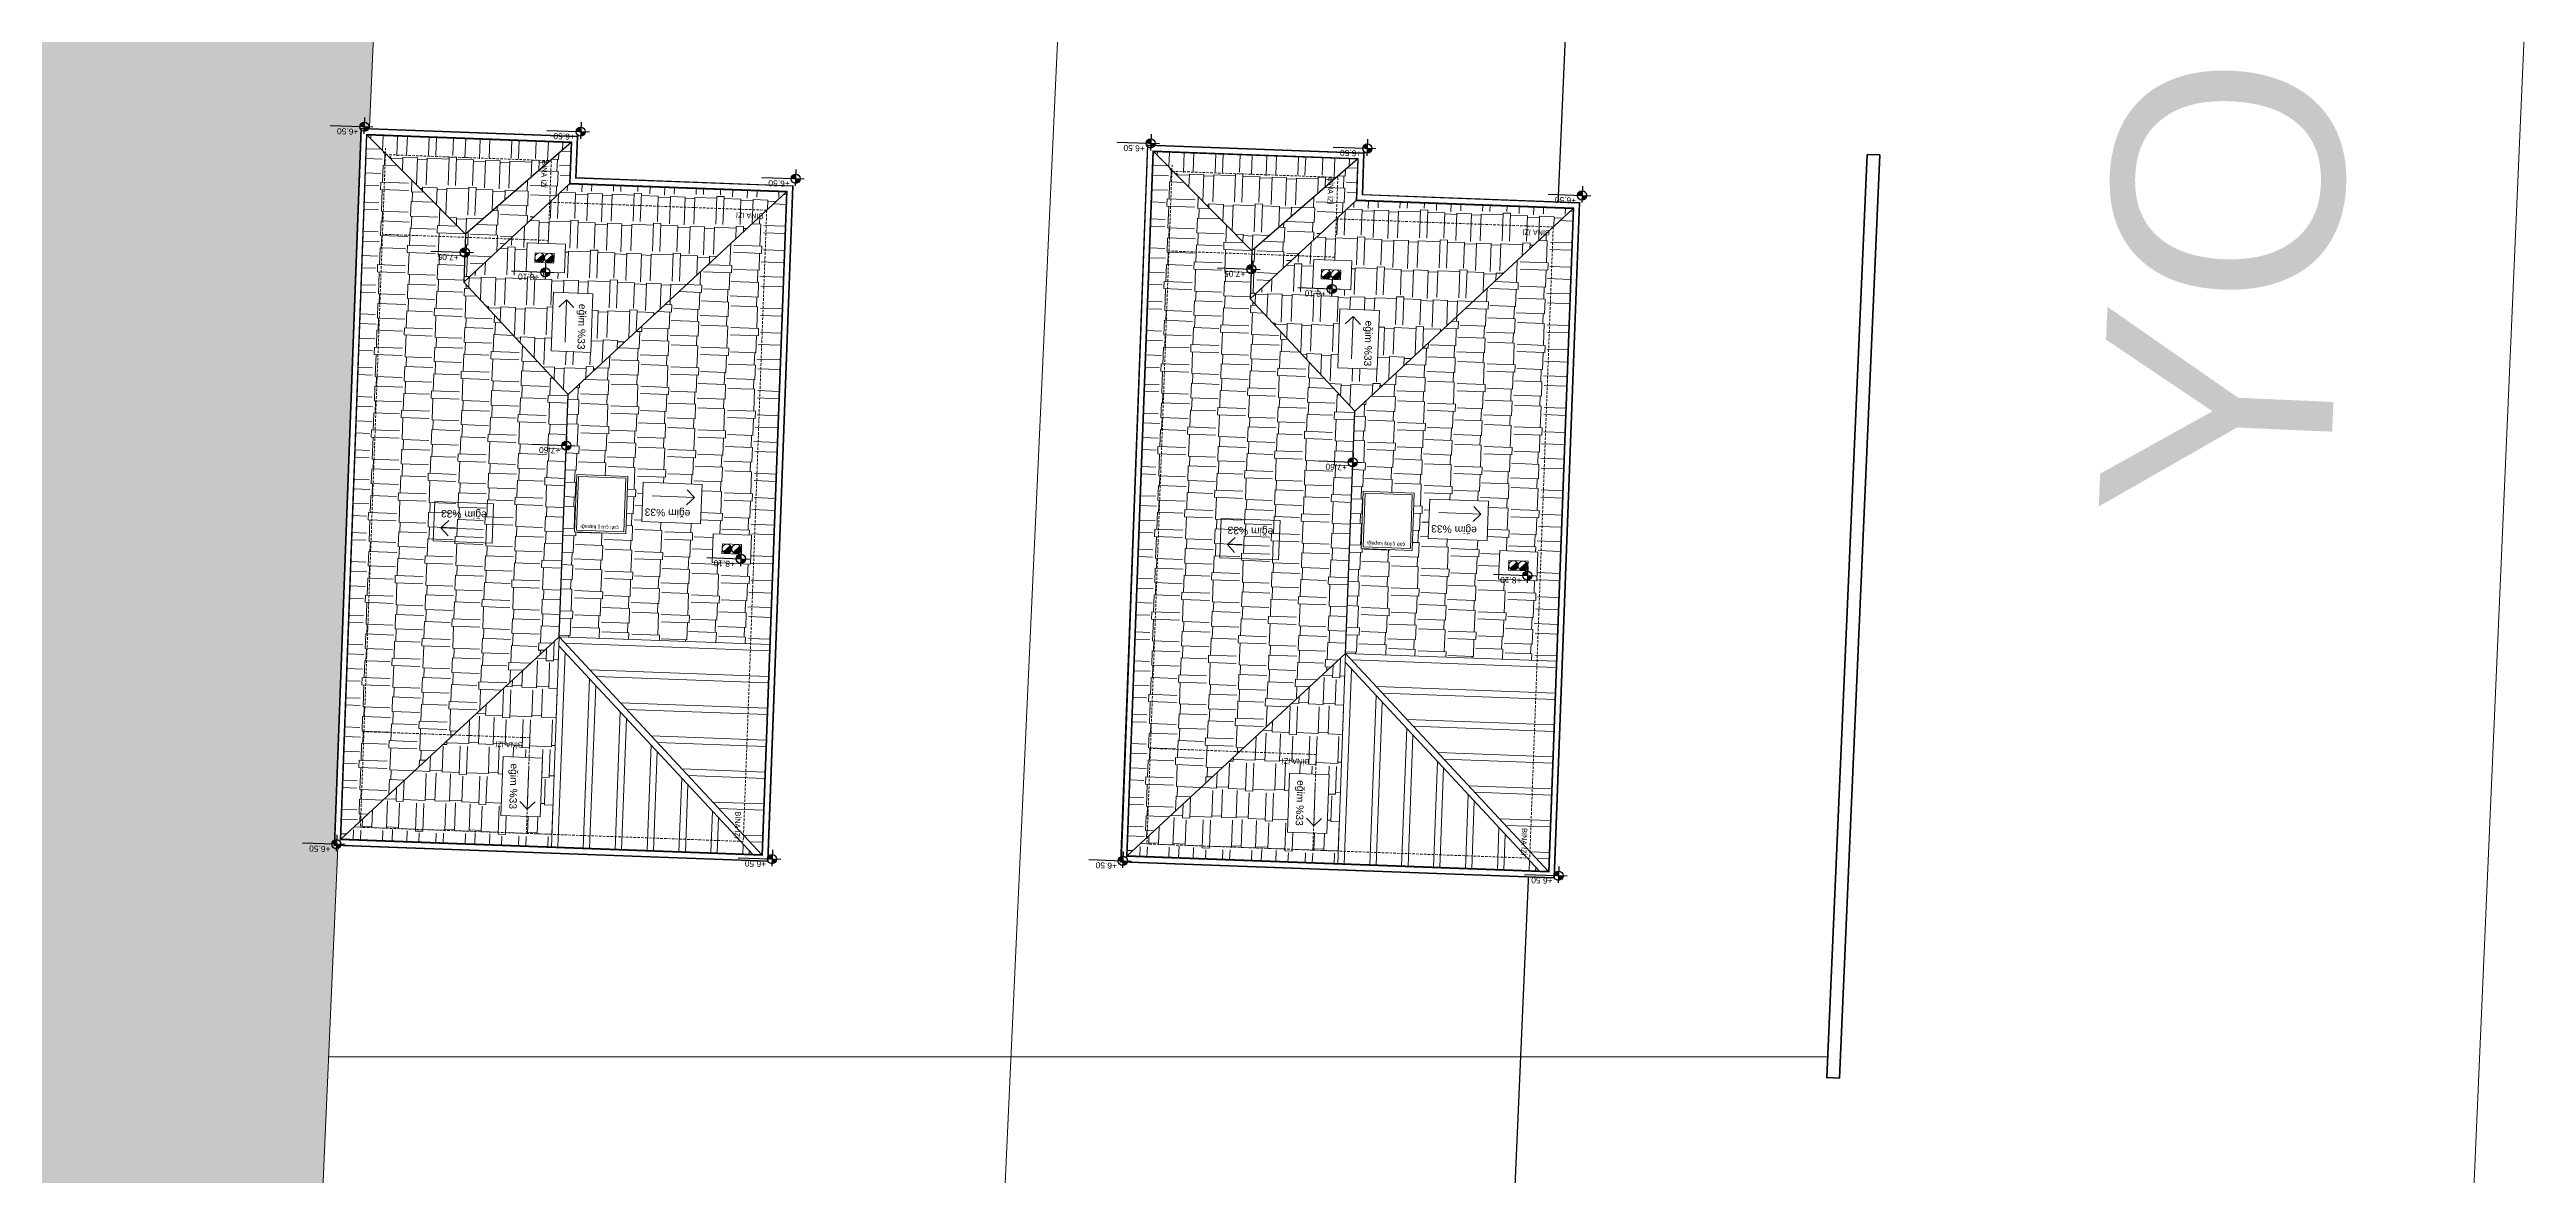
# Model space of a CAD drawing. Header units: centimetres. Extents: x 63871 to 181827, y -95930 to 42199.
# Drawn here: x 176099 to 179978, y -19501 to -17737 of the extents above; entities that cross this region are included whole.
import ezdxf
from ezdxf.enums import TextEntityAlignment as Align

# ---------------------------------------------------------------- set-up
doc = ezdxf.new("R2010")
doc.units = ezdxf.units.CM
doc.linetypes.add('11-021_500-SatisOfisi_220512$0${ Diamond }', pattern=[12, 4, -2, 2, 2, -2])
for name, color, linetype, lineweight in [('03_PARSEL_ALN_YENI', 40, 'Continuous', 0), ('A-AREA-IDEN', 7, 'Continuous', 9), ('ARA SINIRLAR', 225, 'Continuous', 15), ('ARM_Pen_No__252', 8, 'Continuous', 18), ('Baca', 82, 'Continuous', 9), ('İz DÜŞÜMÜ', 7, '11-021_500-SatisOfisi_220512$0${ Diamond }', 18), ('OLUK', 222, 'Continuous', 15), ('PARSEL SINIRI', 12, 'Continuous', 50), ('ROL_CEPHE', 1, 'Continuous', 0), ('TARAMA', 251, 'Continuous', 5), ('Çatı', 144, 'Continuous', 30), ('ÇEKME MESAFESİ', 5, 'Continuous', 25)]:
    doc.layers.add(name, color=color, linetype=linetype, lineweight=lineweight)
doc.layers.add('KOT', color=171, linetype='Continuous')
doc.styles.add('Arial', font='Arial.ttf', dxfattribs={"height": 250})
doc.styles.add('Arial_1', font='Arial.ttf', dxfattribs={"height": 300})
doc.styles.add('MtXpl_Arial_Narrow_1', font='')
doc.styles.get("Standard").update_dxf_attribs({"font": 'Arial.ttf'})
doc.styles.get('MtXpl_Arial_Narrow_1').set_extended_font_data('Arial Narrow')
pattern_1 = [(177.87319, (374620.616, 10062.583), (-98.784803, -42.082955), [22.86, -19.05, 26.67, -11.43, 34.29, -15.24]), (177.87319, (374597.7, 10061.53), (-98.784803, -42.082955), [19.05, -72.39, 15.24, -22.86]), (177.87319, (374552.19, 10067.984), (-98.784803, -42.082955), [11.43, -118.11]), (267.87319, (374620.616, 10062.583), (30.6659616, -46.8903553), [43.815, -139.065]), (267.87319, (374597.77, 10063.43), (30.6659616, -46.8903553), [42.8625, -140.0175]), (267.87319, (374578.735, 10064.14), (30.6659616, -46.8903553), [40.005, -142.875]), (267.87319, (374552.19, 10067.984), (30.6659616, -46.8903553), [43.815, -139.065]), (267.87319, (374540.767, 10068.408), (30.6659616, -46.8903553), [43.815, -139.065]), (267.87319, (374506.394, 10066.825), (30.6659616, -46.8903553), [41.91, -140.97])]
pattern_2 = [(87.87319, (374620.616, 10062.583), (-42.082955, 98.784803), [22.86, -19.05, 26.67, -11.43, 34.29, -15.24]), (87.87319, (374619.56, 10085.5), (-42.082955, 98.784803), [19.05, -72.39, 15.24, -22.86]), (87.87319, (374626.016, 10131.01), (-42.082955, 98.784803), [11.43, -118.11]), (177.87319, (374620.616, 10062.583), (-46.8903553, -30.6659616), [43.815, -139.065]), (177.87319, (374621.464, 10085.427), (-46.8903553, -30.6659616), [42.8625, -140.0175]), (177.87319, (374622.17, 10104.464), (-46.8903553, -30.6659616), [40.005, -142.875]), (177.87319, (374626.016, 10131.01), (-46.8903553, -30.6659616), [43.815, -139.065]), (177.87319, (374626.44, 10142.432), (-46.8903553, -30.6659616), [43.815, -139.065]), (177.87319, (374624.858, 10176.805), (-46.8903553, -30.6659616), [41.91, -140.97])]
pattern_3 = [(177.87319, (375852.357, 10036.4), (-98.784803, -42.082955), [22.86, -19.05, 26.67, -11.43, 34.29, -15.24]), (177.87319, (375829.44, 10035.345), (-98.784803, -42.082955), [19.05, -72.39, 15.24, -22.86]), (177.87319, (375783.93, 10041.8), (-98.784803, -42.082955), [11.43, -118.11]), (267.87319, (375852.357, 10036.4), (30.6659616, -46.8903553), [43.815, -139.065]), (267.87319, (375829.513, 10037.25), (30.6659616, -46.8903553), [42.8625, -140.0175]), (267.87319, (375810.476, 10037.956), (30.6659616, -46.8903553), [40.005, -142.875]), (267.87319, (375783.93, 10041.8), (30.6659616, -46.8903553), [43.815, -139.065]), (267.87319, (375772.508, 10042.225), (30.6659616, -46.8903553), [43.815, -139.065]), (267.87319, (375738.136, 10040.642), (30.6659616, -46.8903553), [41.91, -140.97])]
pattern_4 = [(87.87319, (375852.357, 10036.4), (-42.082955, 98.784803), [22.86, -19.05, 26.67, -11.43, 34.29, -15.24]), (87.87319, (375851.3, 10059.315), (-42.082955, 98.784803), [19.05, -72.39, 15.24, -22.86]), (87.87319, (375857.76, 10104.827), (-42.082955, 98.784803), [11.43, -118.11]), (177.87319, (375852.357, 10036.4), (-46.8903553, -30.6659616), [43.815, -139.065]), (177.87319, (375853.206, 10059.245), (-46.8903553, -30.6659616), [42.8625, -140.0175]), (177.87319, (375853.912, 10078.28), (-46.8903553, -30.6659616), [40.005, -142.875]), (177.87319, (375857.758, 10104.827), (-46.8903553, -30.6659616), [43.815, -139.065]), (177.87319, (375858.182, 10116.25), (-46.8903553, -30.6659616), [43.815, -139.065]), (177.87319, (375856.6, 10150.62), (-46.8903553, -30.6659616), [41.91, -140.97])]

# ---------------------------------------------------------------- blocks, each defined once
blk = doc.blocks.new('afadfa')
at = {"layer": 'Baca'}
h = blk.add_hatch(color=0, dxfattribs=at)
h.dxf.hatch_style = 1
h.paths.add_polyline_path([(525548.6, 4261233.8, 0.670516), (525535.8, 4261228.6, 0.199315), (525538, 4261223.2)])
h = blk.add_hatch(color=0, dxfattribs=at)
h.dxf.hatch_style = 1
h.paths.add_polyline_path([(525563.7, 4261233.8, 0.675614), (525550.8, 4261228.6, 0.202965), (525553, 4261223.2)])
for p, q in [((525538, 4261223.2), (525548.6, 4261233.8)), ((525553, 4261223.2), (525563.7, 4261233.8))]:
    blk.add_line(p, q, dxfattribs=at)
blk.add_lwpolyline([(525535.8, 4261236.1), (525565.8, 4261236), (525565.8, 4261221), (525535.8, 4261221.1)], close=True, dxfattribs=at)
for centre in [(525543.3, 4261228.6), (525558.3, 4261228.6)]:
    blk.add_circle(centre, 7.5, dxfattribs=at)

msp = doc.modelspace()

# ---------------------------------------------------------------- hatches: boundary and pattern name
at = {"layer": 'ARM_Pen_No__252'}
h = msp.add_hatch(dxfattribs=at)
h.set_pattern_fill('AR-HBONE', color=256, scale=0.51)
h.set_pattern_definition([(45, (0, -50000), (0, 73.27889), [155.448, -51.816]), (135, (36.64, -49963.36), (7e-15, 73.27889), [155.448, -51.816])])
h.paths.add_polyline_path([(175831.7, -22792.7), (175698, -25837), (170756.8, -25732.5), (171754.5, -22792.7)], flags=16)
h.paths.add_polyline_path([(172826.5, -19554.1), (175594.7, -11397.4), (175086.1, -11173.9), (170154.1, -25719.7), (167433.7, -25662.2), (167268.2, -26108.9), (178575.2, -26347.5), (178595, -25898.2), (176249, -25848.6), (176859.4, -11953.3), (176318.3, -11715.5), (176016.1, -19117.2), (175993.1, -19117.2), (175975.4, -19521.1)])
h.paths.add_polyline_path([(175975.4, -19521.1), (172826.5, -19554.1), (171829.1, -22492.9), (175844.9, -22492.9)])

# ---------------------------------------------------------------- linework, layer by layer
at = {"layer": '03_PARSEL_ALN_YENI'}
msp.add_line((179760, -22627.5), (179977.9, -17632.5), dxfattribs=at)
at = {"layer": '03_PARSEL_ALN_YENI', "lineweight": 0}
msp.add_line((179760, -22627.5), (179977.9, -17632.5), dxfattribs=at)
at = {"layer": 'ARA SINIRLAR', "color": 5}
for p, q in [((176859.4, -11953.3), (176249, -25848.6)), ((177923.9, -12346.1), (177304.4, -25870.9)), ((176536, -19315.3), (178883.6, -19315.3))]:
    msp.add_line(p, q, dxfattribs=at)
at = {"layer": 'PARSEL SINIRI'}
msp.add_line((178945.4, -17901), (178965.4, -17901.9), dxfattribs=at)
for points in [[(178902.3, -19348.8), (178882.2, -19347.9), (178907.8, -18760.5), (178945.4, -17901)], [(178902.2, -19348.8), (178927.8, -18761.3), (178965.4, -17901.9)]]:
    msp.add_lwpolyline(points, dxfattribs=at)
at = {"layer": 'ÇEKME MESAFESİ'}
msp.add_lwpolyline([(177946.3, -29738.1), (178260.5, -22584.5), (178428.3, -18739.5), (178527.7, -16467.7), (178596.2, -14908.1), (178677.4, -13058.6), (178621.4, -12986.2), (177442.4, -12733.9), (177367, -12700.7), (174636, -11500.4), (172556.1, -11827.8), (171584.7, -14827.6), (170831.2, -17153.7), (170364.5, -18594.4), (169517.9, -21208.9), (168807.4, -23336.1), (167715.8, -26282.1)], dxfattribs=at)

# ---------------------------------------------------------------- texts
at = {"layer": 'ROL_CEPHE', "lineweight": 0}
msp.add_text('YOL', height=360, rotation=87.5013, dxfattribs=at).set_placement((179667.3, -18479.6))

# ---------------------------------------------------------------- next in the draw order: wipeouts: each hides what was drawn before it
for points in [[(177263.5, -17950), (177224.1, -19009.3), (176544.6, -18984), (176586.3, -17859.8), (176926.1, -17872.4), (176923.7, -17937.4)], [(178495.2, -17976.2), (178455.9, -19035.5), (177776.3, -19010.2), (177818.1, -17886), (178157.8, -17898.6), (178155.4, -17963.6)]]:
    msp.add_wipeout(points).dxf.layer = 'OLUK'

# ---------------------------------------------------------------- next in the draw order: hatches: boundary and pattern name
at = {"layer": 'KOT'}
h = msp.add_hatch(color=256, dxfattribs=at)
h.dxf.hatch_style = 1
h.paths.add_polyline_path([(176584.5, -17857.4, 0.009987), (176584.5, -17857.7), (176591.7, -17857.9), (176592, -17850.5, 0.414214)])
h = msp.add_hatch(color=256, dxfattribs=at)
h.dxf.hatch_style = 1
h.paths.add_polyline_path([(176591.4, -17864.4, 0.402561), (176598.8, -17857.8), (176591.7, -17857.5)])
h = msp.add_hatch(color=256, dxfattribs=at)
h.dxf.hatch_style = 1
h.paths.add_polyline_path([(176923.6, -17865.3, 0.009987), (176923.6, -17865.5), (176930.7, -17865.8), (176931, -17858.4, 0.414214)])
h = msp.add_hatch(color=256, dxfattribs=at)
h.dxf.hatch_style = 1
h.paths.add_polyline_path([(176930.5, -17872.3, 0.402561), (176937.9, -17865.7), (176930.7, -17865.4)])
h = msp.add_hatch(color=256, dxfattribs=at)
h.dxf.hatch_style = 1
h.paths.add_polyline_path([(177816.3, -17883.6, 0.009987), (177816.3, -17883.9), (177823.4, -17884.1), (177823.7, -17876.7, 0.414214)])
h = msp.add_hatch(color=256, dxfattribs=at)
h.dxf.hatch_style = 1
h.paths.add_polyline_path([(177823.2, -17890.6, 0.402561), (177830.6, -17884), (177823.4, -17883.7)])
h = msp.add_hatch(color=256, dxfattribs=at)
h.dxf.hatch_style = 1
h.paths.add_polyline_path([(178155.3, -17891.4, 0.009987), (178155.3, -17891.7), (178162.4, -17892), (178162.7, -17884.6, 0.414214)])
h = msp.add_hatch(color=256, dxfattribs=at)
h.dxf.hatch_style = 1
h.paths.add_polyline_path([(178162.2, -17898.5, 0.402561), (178169.6, -17891.8), (178162.5, -17891.6)])
h = msp.add_hatch(color=256, dxfattribs=at)
h.dxf.hatch_style = 1
h.paths.add_polyline_path([(177260.1, -17938.9, 0.009987), (177260.1, -17939.2), (177267.2, -17939.5), (177267.5, -17932, 0.414214)])
h = msp.add_hatch(color=256, dxfattribs=at)
h.dxf.hatch_style = 1
h.paths.add_polyline_path([(177267, -17945.9, 0.402561), (177274.4, -17939.3), (177267.3, -17939.1)])
h = msp.add_hatch(color=256, dxfattribs=at)
h.dxf.hatch_style = 1
h.paths.add_polyline_path([(178491.8, -17965.1, 0.009987), (178491.8, -17965.4), (178499, -17965.7), (178499.3, -17958.2, 0.414214)])
h = msp.add_hatch(color=256, dxfattribs=at)
h.dxf.hatch_style = 1
h.paths.add_polyline_path([(178498.7, -17972.1, 0.402561), (178506.2, -17965.5), (178499, -17965.2)])
h = msp.add_hatch(color=256, dxfattribs=at)
h.dxf.hatch_style = 1
h.paths.add_polyline_path([(176742.1, -18054.5, 0.009987), (176742, -18054.8), (176749.2, -18055), (176749.5, -18047.6, 0.414214)])
h = msp.add_hatch(color=256, dxfattribs=at)
h.dxf.hatch_style = 1
h.paths.add_polyline_path([(176749, -18061.5, 0.402561), (176756.4, -18054.9), (176749.2, -18054.6)])
h = msp.add_hatch(color=256, dxfattribs=at)
h.dxf.hatch_style = 1
h.paths.add_polyline_path([(177973.8, -18080.7, 0.009987), (177973.8, -18080.9), (177980.9, -18081.2), (177981.2, -18073.8, 0.414214)])
h = msp.add_hatch(color=256, dxfattribs=at)
h.dxf.hatch_style = 1
h.paths.add_polyline_path([(176868.1, -18085.4, 0.009987), (176868, -18085.7), (176875.2, -18086), (176875.5, -18078.5, 0.414214)])
h = msp.add_hatch(color=256, dxfattribs=at)
h.dxf.hatch_style = 1
h.paths.add_polyline_path([(176875, -18092.4, 0.402561), (176882.4, -18085.8), (176875.2, -18085.6)])
h = msp.add_hatch(color=256, dxfattribs=at)
h.dxf.hatch_style = 1
h.paths.add_polyline_path([(177980.7, -18087.7, 0.402561), (177988.1, -18081.1), (177981, -18080.8)])
h = msp.add_hatch(color=256, dxfattribs=at)
h.dxf.hatch_style = 1
h.paths.add_polyline_path([(178099.8, -18111.6, 0.009987), (178099.8, -18111.9), (178106.9, -18112.2), (178107.2, -18104.7, 0.414214)])
h = msp.add_hatch(color=256, dxfattribs=at)
h.dxf.hatch_style = 1
h.paths.add_polyline_path([(178106.7, -18118.6, 0.402561), (178114.1, -18112), (178107, -18111.7)])
h = msp.add_hatch(color=256, dxfattribs=at)
h.dxf.hatch_style = 1
h.paths.add_polyline_path([(176900.9, -18357.1, 0.009987), (176900.9, -18357.4), (176908.1, -18357.7), (176908.4, -18350.2, 0.414214)])
h = msp.add_hatch(color=256, dxfattribs=at)
h.dxf.hatch_style = 1
h.paths.add_polyline_path([(176907.8, -18364.1, 0.402561), (176915.2, -18357.5), (176908.1, -18357.3)])
h = msp.add_hatch(color=256, dxfattribs=at)
h.dxf.hatch_style = 1
h.paths.add_polyline_path([(178132.7, -18383.3, 0.009987), (178132.7, -18383.6), (178139.8, -18383.9), (178140.1, -18376.4, 0.414214)])
h = msp.add_hatch(color=256, dxfattribs=at)
h.dxf.hatch_style = 1
h.paths.add_polyline_path([(178139.6, -18390.3, 0.402561), (178147, -18383.7), (178139.8, -18383.4)])
h = msp.add_hatch(color=256, dxfattribs=at)
h.dxf.hatch_style = 1
h.paths.add_polyline_path([(177174.4, -18534.7, 0.009987), (177174.4, -18535), (177181.5, -18535.2), (177181.8, -18527.8, 0.414214)])
h = msp.add_hatch(color=256, dxfattribs=at)
h.dxf.hatch_style = 1
h.paths.add_polyline_path([(177181.3, -18541.7, 0.402561), (177188.7, -18535.1), (177181.5, -18534.8)])
h = msp.add_hatch(color=256, dxfattribs=at)
h.dxf.hatch_style = 1
h.paths.add_polyline_path([(178406.1, -18560.9, 0.009987), (178406.1, -18561.1), (178413.3, -18561.4), (178413.5, -18554, 0.414214)])
h = msp.add_hatch(color=256, dxfattribs=at)
h.dxf.hatch_style = 1
h.paths.add_polyline_path([(178413, -18567.9, 0.402561), (178420.4, -18561.3), (178413.3, -18561)])
h = msp.add_hatch(color=256, dxfattribs=at)
h.dxf.hatch_style = 1
h.paths.add_polyline_path([(176540.9, -18981.7, 0.009987), (176540.9, -18982), (176548.1, -18982.3), (176548.4, -18974.8, 0.414214)])
h = msp.add_hatch(color=256, dxfattribs=at)
h.dxf.hatch_style = 1
h.paths.add_polyline_path([(176547.8, -18988.7, 0.402561), (176555.2, -18982.1), (176548.1, -18981.9)])
h = msp.add_hatch(color=256, dxfattribs=at)
h.dxf.hatch_style = 1
h.paths.add_polyline_path([(177223.2, -19005.2, 0.009987), (177223.2, -19005.5), (177230.3, -19005.7), (177230.6, -18998.3, 0.414214)])
h = msp.add_hatch(color=256, dxfattribs=at)
h.dxf.hatch_style = 1
h.paths.add_polyline_path([(177230.1, -19012.2, 0.402561), (177237.5, -19005.6), (177230.4, -19005.3)])
h = msp.add_hatch(color=256, dxfattribs=at)
h.dxf.hatch_style = 1
h.paths.add_polyline_path([(177772.7, -19007.9, 0.009987), (177772.7, -19008.2), (177779.8, -19008.5), (177780.1, -19001, 0.414214)])
h = msp.add_hatch(color=256, dxfattribs=at)
h.dxf.hatch_style = 1
h.paths.add_polyline_path([(177779.6, -19014.9, 0.402561), (177787, -19008.3), (177779.8, -19008)])
h = msp.add_hatch(color=256, dxfattribs=at)
h.dxf.hatch_style = 1
h.paths.add_polyline_path([(178454.9, -19031.4, 0.009987), (178454.9, -19031.7), (178462.1, -19031.9), (178462.4, -19024.5, 0.414214)])
h = msp.add_hatch(color=256, dxfattribs=at)
h.dxf.hatch_style = 1
h.paths.add_polyline_path([(178461.8, -19038.4, 0.402561), (178469.3, -19031.8), (178462.1, -19031.5)])
at = {"layer": 'Çatı', "lineweight": 15}
h = msp.add_hatch(dxfattribs=at)
h.set_pattern_fill('AR-RSHKE', color=251, scale=0.15, angle=267.8732)
h.set_pattern_definition([(267.87319, (374620.616, 10062.583), (42.082955, -98.784803), [22.86, -19.05, 26.67, -11.43, 34.29, -15.24]), (267.87319, (374621.67, 10039.67), (42.082955, -98.784803), [19.05, -72.39, 15.24, -22.86]), (267.87319, (374615.215, 9994.157), (42.082955, -98.784803), [11.43, -118.11]), (357.87319, (374620.616, 10062.583), (46.8903553, 30.6659616), [43.815, -139.065]), (357.87319, (374619.767, 10039.74), (46.8903553, 30.6659616), [42.8625, -140.0175]), (357.87319, (374619.06, 10020.702), (46.8903553, 30.6659616), [40.005, -142.875]), (357.87319, (374615.215, 9994.157), (46.8903553, 30.6659616), [43.815, -139.065]), (357.87319, (374614.79, 9982.734), (46.8903553, 30.6659616), [43.815, -139.065]), (357.87319, (374616.374, 9948.362), (46.8903553, 30.6659616), [41.91, -140.97])])
h.paths.add_polyline_path([(176911.1, -18277.2), (176747.5, -18101), (176747.5, -18101), (176750.3, -18026), (176596, -17870.2), (176554.9, -18974.4), (176897, -18656.9)])
h = msp.add_hatch(dxfattribs=at)
h.set_pattern_fill('AR-RSHKE', color=251, scale=0.15, angle=177.8732)
h.set_pattern_definition(pattern_1)
h.paths.add_polyline_path([(176915.7, -17882.1), (176596, -17870.2), (176750.3, -18026)])
h.paths.add_polyline_path([(176867.5, -17907.5), (176866, -17948.5), (176881.2, -17949.1), (176882.8, -17908.1)], flags=24)
h = msp.add_hatch(dxfattribs=at)
h.set_pattern_fill('AR-RSHKE', color=251, scale=0.15, angle=447.8732)
h.set_pattern_definition(pattern_2)
h.paths.add_polyline_path([(176750.3, -18026), (176747.5, -18101), (176913.3, -17947), (176915.7, -17882.1)])
h.paths.add_polyline_path([(176867.5, -17907.5), (176866, -17948.5), (176881.2, -17949.1), (176882.8, -17908.1)], flags=25)
h = msp.add_hatch(dxfattribs=at)
h.set_pattern_fill('AR-RSHKE', color=251, scale=0.15, angle=267.8732)
h.set_pattern_definition([(267.87319, (375852.357, 10036.4), (42.082955, -98.784803), [22.86, -19.05, 26.67, -11.43, 34.29, -15.24]), (267.87319, (375853.412, 10013.485), (42.082955, -98.784803), [19.05, -72.39, 15.24, -22.86]), (267.87319, (375846.957, 9967.974), (42.082955, -98.784803), [11.43, -118.11]), (357.87319, (375852.357, 10036.4), (46.8903553, 30.6659616), [43.815, -139.065]), (357.87319, (375851.51, 10013.556), (46.8903553, 30.6659616), [42.8625, -140.0175]), (357.87319, (375850.802, 9994.52), (46.8903553, 30.6659616), [40.005, -142.875]), (357.87319, (375846.957, 9967.974), (46.8903553, 30.6659616), [43.815, -139.065]), (357.87319, (375846.532, 9956.55), (46.8903553, 30.6659616), [43.815, -139.065]), (357.87319, (375848.115, 9922.18), (46.8903553, 30.6659616), [41.91, -140.97])])
h.paths.add_polyline_path([(178142.8, -18303.3), (177979.2, -18127.2), (177979.2, -18127.2), (177982, -18052.2), (177827.7, -17896.4), (177786.7, -19000.6), (178128.7, -18683.1)])
h = msp.add_hatch(dxfattribs=at)
h.set_pattern_fill('AR-RSHKE', color=251, scale=0.15, angle=177.8732)
h.set_pattern_definition(pattern_3)
h.paths.add_polyline_path([(178147.5, -17908.2), (177827.7, -17896.4), (177982, -18052.2)])
h.paths.add_polyline_path([(178099.3, -17933.7), (178097.7, -17974.7), (178112.9, -17975.3), (178114.5, -17934.3)], flags=24)
h = msp.add_hatch(dxfattribs=at)
h.set_pattern_fill('AR-RSHKE', color=251, scale=0.15, angle=447.8732)
h.set_pattern_definition(pattern_4)
h.paths.add_polyline_path([(177982, -18052.2), (177979.2, -18127.2), (178145.1, -17973.2), (178147.5, -17908.2)])
h.paths.add_polyline_path([(178099.3, -17933.7), (178097.7, -17974.7), (178112.9, -17975.3), (178114.5, -17934.3)], flags=25)
h = msp.add_hatch(dxfattribs=at)
h.set_pattern_fill('AR-RSHKE', color=251, scale=0.15, angle=177.8732)
h.set_pattern_definition(pattern_1)
h.paths.add_polyline_path([(176747.5, -18101), (176911.1, -18277.2), (177253.1, -17959.6), (176913.3, -17947)])
h.paths.add_polyline_path([(176845.2, -18084.6), (176846.9, -18039.6), (176906.9, -18041.8), (176905.2, -18086.8)], flags=16)
h.paths.add_polyline_path([(176858.7, -18070.1), (176859.3, -18055), (176889.3, -18056.2), (176888.7, -18071.2)], flags=0)
h.paths.add_polyline_path([(176859, -18062.9, -1.018734), (176874, -18063.1, -0.98161), (176889, -18063.4, -1.018734), (176874, -18063.1, -0.98161)], flags=0)
h.paths.add_polyline_path([(176888.1, -18117), (176949.8, -18119.3), (176946.4, -18211.4), (176884.6, -18209.1)], flags=16)
h.paths.add_polyline_path([(176922, -18132.1), (176919.1, -18209.4), (176942.8, -18210.3), (176945.7, -18133)], flags=8)
h.paths.add_polyline_path([(177219.5, -17991.2), (177178.5, -17989.6), (177177.9, -18004.8), (177218.9, -18006.4)], flags=25)
h = msp.add_hatch(dxfattribs=at)
h.set_pattern_fill('AR-RSHKE', color=251, scale=0.15, angle=447.8732)
h.set_pattern_definition(pattern_2)
h.paths.add_polyline_path([(176897, -18656.9), (177226.7, -18669.1), (177253.1, -17959.6), (176911.1, -18277.2)])
h.paths.add_polyline_path([(177120.8, -18418.3), (177118.5, -18480), (177026.4, -18476.6), (177028.7, -18414.9)], flags=16)
h.paths.add_polyline_path([(177004.5, -18405.7), (177001.2, -18495.7), (176921.2, -18492.7), (176924.5, -18402.7)], flags=16)
h.paths.add_polyline_path([(177001.4, -18408.6), (176998.3, -18492.5), (176924.3, -18489.8), (176927.4, -18405.9)], flags=0)
h.paths.add_polyline_path([(177138.1, -18495.8), (177198.1, -18498), (177196.4, -18543), (177136.4, -18540.8)], flags=16)
h.paths.add_polyline_path([(177152.5, -18511.3), (177182.5, -18512.5), (177182, -18527.5), (177152, -18526.3)], flags=0)
h.paths.add_polyline_path([(177167.3, -18519.4, -1), (177182.2, -18520, -1), (177167.3, -18519.4, -1), (177152.3, -18518.8, -1)], flags=0)
h.paths.add_polyline_path([(177105.7, -18452.2), (177028.4, -18449.3), (177027.5, -18473), (177104.8, -18475.9)], flags=8)
h.paths.add_polyline_path([(176992.3, -18480.2), (176928.4, -18477.8), (176928, -18489.4), (176991.9, -18491.7)], flags=8)
h = msp.add_hatch(dxfattribs=at)
h.set_pattern_fill('AR-RSHKE', color=251, scale=0.15, angle=177.8732)
h.set_pattern_definition(pattern_3)
h.paths.add_polyline_path([(177979.2, -18127.2), (178142.8, -18303.3), (178484.8, -17985.8), (178145.1, -17973.2)])
h.paths.add_polyline_path([(178077, -18110.8), (178078.6, -18065.8), (178138.6, -18068), (178136.9, -18113)], flags=16)
h.paths.add_polyline_path([(178090.5, -18096.2), (178091, -18081.2), (178121, -18082.4), (178120.4, -18097.4)], flags=0)
h.paths.add_polyline_path([(178090.7, -18088.8, -1), (178105.7, -18089.3, -1), (178120.7, -18089.9, -1), (178105.7, -18089.3, -1)], flags=0)
h.paths.add_polyline_path([(178119.8, -18143.2), (178181.5, -18145.5), (178178.1, -18237.6), (178116.4, -18235.3)], flags=16)
h.paths.add_polyline_path([(178153.7, -18158.3), (178150.8, -18235.6), (178174.5, -18236.5), (178177.4, -18159.2)], flags=8)
h.paths.add_polyline_path([(178451.2, -18017.4), (178410.2, -18015.8), (178409.6, -18031), (178450.7, -18032.6)], flags=25)
h = msp.add_hatch(dxfattribs=at)
h.set_pattern_fill('AR-RSHKE', color=251, scale=0.15, angle=447.8732)
h.set_pattern_definition(pattern_4)
h.paths.add_polyline_path([(178128.7, -18683.1), (178458.5, -18695.3), (178484.8, -17985.8), (178142.8, -18303.3)])
h.paths.add_polyline_path([(178352.5, -18444.5), (178350.2, -18506.2), (178258.1, -18502.8), (178260.4, -18441.1)], flags=16)
h.paths.add_polyline_path([(178236.2, -18431.9), (178232.9, -18521.8), (178152.9, -18518.9), (178156.3, -18428.9)], flags=16)
h.paths.add_polyline_path([(178233.1, -18434.8), (178230, -18518.7), (178156.1, -18516), (178159.2, -18432)], flags=0)
h.paths.add_polyline_path([(178369.9, -18522), (178429.8, -18524.2), (178428.1, -18569.2), (178368.2, -18566.9)], flags=16)
h.paths.add_polyline_path([(178384.3, -18537.5), (178414.3, -18538.6), (178413.7, -18553.7), (178383.7, -18552.5)], flags=0)
h.paths.add_polyline_path([(178399, -18545.6, -1), (178414, -18546.1, -1), (178399, -18545.6, -1), (178384, -18545, -1)], flags=0)
h.paths.add_polyline_path([(178337.4, -18478.4), (178260.1, -18475.5), (178259.3, -18499.2), (178336.5, -18502.1)], flags=8)
h.paths.add_polyline_path([(178224.1, -18506.4), (178160.2, -18504), (178159.7, -18515.6), (178223.6, -18517.9)], flags=8)
h = msp.add_hatch(dxfattribs=at)
h.set_pattern_fill('AR-RSHKE', color=251, scale=0.15, angle=357.8732)
h.set_pattern_definition([(357.87319, (374620.616, 10062.583), (98.784803, 42.082955), [22.86, -19.05, 26.67, -11.43, 34.29, -15.24]), (357.87319, (374643.53, 10063.64), (98.784803, 42.082955), [19.05, -72.39, 15.24, -22.86]), (357.87319, (374689.042, 10057.183), (98.784803, 42.082955), [11.43, -118.11]), (87.87319, (374620.616, 10062.583), (-30.6659616, 46.8903553), [43.815, -139.065]), (87.87319, (374643.46, 10061.735), (-30.6659616, 46.8903553), [42.8625, -140.0175]), (87.87319, (374662.497, 10061.028), (-30.6659616, 46.8903553), [40.005, -142.875]), (87.87319, (374689.042, 10057.183), (-30.6659616, 46.8903553), [43.815, -139.065]), (87.87319, (374700.465, 10056.76), (-30.6659616, 46.8903553), [43.815, -139.065]), (87.87319, (374734.837, 10058.34), (-30.6659616, 46.8903553), [41.91, -140.97])])
h.paths.add_polyline_path([(176897, -18656.9), (176554.9, -18974.4), (176884.7, -18986.7)])
h.paths.add_polyline_path([(176870.8, -18847.1), (176867.4, -18939.2), (176805.7, -18936.9), (176809.1, -18844.9)], flags=16)
h.paths.add_polyline_path([(176815.1, -18852.3), (176812.2, -18929.5), (176835.9, -18930.4), (176838.8, -18853.1)], flags=8)
h.paths.add_polyline_path([(176842.7, -18820.3), (176801.7, -18818.7), (176801.1, -18834), (176842.1, -18835.5)], flags=24)
h = msp.add_hatch(dxfattribs=at)
h.set_pattern_fill('AR-RSHKE', color=251, scale=0.15, angle=357.8732)
h.set_pattern_definition([(357.87319, (375852.357, 10036.4), (98.784803, 42.082955), [22.86, -19.05, 26.67, -11.43, 34.29, -15.24]), (357.87319, (375875.27, 10037.456), (98.784803, 42.082955), [19.05, -72.39, 15.24, -22.86]), (357.87319, (375920.784, 10031), (98.784803, 42.082955), [11.43, -118.11]), (87.87319, (375852.357, 10036.4), (-30.6659616, 46.8903553), [43.815, -139.065]), (87.87319, (375875.2, 10035.552), (-30.6659616, 46.8903553), [42.8625, -140.0175]), (87.87319, (375894.238, 10034.845), (-30.6659616, 46.8903553), [40.005, -142.875]), (87.87319, (375920.784, 10031), (-30.6659616, 46.8903553), [43.815, -139.065]), (87.87319, (375932.206, 10030.576), (-30.6659616, 46.8903553), [43.815, -139.065]), (87.87319, (375966.58, 10032.16), (-30.6659616, 46.8903553), [41.91, -140.97])])
h.paths.add_polyline_path([(178128.7, -18683.1), (177786.7, -19000.6), (178116.5, -19012.9)])
h.paths.add_polyline_path([(178102.6, -18873.3), (178099.2, -18965.4), (178037.4, -18963.1), (178040.8, -18871)], flags=16)
h.paths.add_polyline_path([(178046.8, -18878.4), (178044, -18955.7), (178067.7, -18956.6), (178070.6, -18879.3)], flags=8)
h.paths.add_polyline_path([(178074.5, -18846.5), (178033.4, -18844.9), (178032.8, -18860.1), (178073.9, -18861.7)], flags=24)

# ---------------------------------------------------------------- next in the draw order: linework, layer by layer
at = {"layer": 'A-AREA-IDEN'}
for p, q in [((176908.5, -18128.9), (176896.2, -18140.3)), ((176906.1, -18195.1), (176908.5, -18128.9)), ((176908.5, -18128.9), (176920, -18141.2)), ((178140.3, -18155.1), (178128, -18166.5)), ((178137.8, -18221.3), (178140.3, -18155.1)), ((178140.3, -18155.1), (178151.7, -18167.4)), ((177042.6, -18436.3), (177108.9, -18438.8)), ((177108.9, -18438.8), (177096.6, -18450.2)), ((177108.9, -18438.8), (177097.5, -18426.5)), ((178274.4, -18462.5), (178340.6, -18465)), ((178340.6, -18465), (178329.2, -18452.6)), ((176711.6, -18486.4), (176724, -18475)), ((176777.9, -18488.9), (176711.6, -18486.4)), ((176711.6, -18486.4), (176723.1, -18498.7)), ((177943.4, -18512.6), (177955.7, -18501.2)), ((178340.6, -18465), (178328.3, -18476.4)), ((178009.6, -18515.1), (177943.4, -18512.6)), ((177943.4, -18512.6), (177954.8, -18524.9)), ((176849.4, -18861.1), (176846.9, -18927.4)), ((178081.1, -18887.3), (178078.7, -18953.5)), ((176846.9, -18927.4), (176835.5, -18915)), ((176846.9, -18927.4), (176859.3, -18915.9)), ((178078.7, -18953.5), (178067.2, -18941.2)), ((178078.7, -18953.5), (178091, -18942.1))]:
    msp.add_line(p, q, dxfattribs=at)
for points in [[(176884.6, -18209.1), (176888.1, -18117), (176949.8, -18119.3), (176946.4, -18211.4)], [(178116.4, -18235.3), (178119.8, -18143.2), (178181.5, -18145.5), (178178.1, -18237.6)], [(177001.2, -18495.7), (176921.2, -18492.7), (176924.5, -18402.7), (177004.5, -18405.7)], [(176998.3, -18492.5), (176924.3, -18489.8), (176927.4, -18405.9), (177001.4, -18408.6)], [(177028.7, -18414.9), (177120.8, -18418.3), (177118.5, -18480), (177026.4, -18476.6)], [(176791.9, -18510.3), (176699.8, -18506.9), (176702.1, -18445.2), (176794.1, -18448.6)], [(178232.9, -18521.8), (178152.9, -18518.9), (178156.3, -18428.9), (178236.2, -18431.9)], [(178230, -18518.7), (178156.1, -18516), (178159.2, -18432), (178233.1, -18434.8)], [(178260.4, -18441.1), (178352.5, -18444.5), (178350.2, -18506.2), (178258.1, -18502.8)], [(178023.6, -18536.5), (177931.5, -18533.1), (177933.8, -18471.4), (178025.9, -18474.8)], [(176870.8, -18847.1), (176867.4, -18939.2), (176805.7, -18936.9), (176809.1, -18844.9)], [(178102.6, -18873.3), (178099.2, -18965.4), (178037.4, -18963.1), (178040.8, -18871)]]:
    msp.add_lwpolyline(points, close=True, dxfattribs=at)
at = {"layer": 'Baca'}
for points in [[(176906.9, -18041.8), (176846.9, -18039.6), (176845.2, -18084.6), (176905.2, -18086.8)], [(178138.6, -18068), (178078.6, -18065.8), (178077, -18110.8), (178136.9, -18113)], [(177198.1, -18498), (177138.1, -18495.8), (177136.4, -18540.8), (177196.4, -18543)], [(178429.8, -18524.2), (178369.9, -18522), (178368.2, -18566.9), (178428.1, -18569.2)]]:
    msp.add_lwpolyline(points, close=True, dxfattribs=at)
at = {"layer": 'İz DÜŞÜMÜ'}
for p, q in [((176591.2, -18805.7), (176585.7, -18955.6)), ((177823, -18831.8), (177817.4, -18981.7)), ((176845.5, -18965.2), (176585.7, -18955.6)), ((178077.2, -18991.4), (177817.4, -18981.7))]:
    msp.add_line(p, q, dxfattribs=at)
for points in [[(176882.2, -17975.9), (176880, -18035.8), (176620.2, -18026.2), (176624.8, -17901.3), (176884.6, -17910.9), (176882.2, -17975.9), (177222, -17988.5), (177185.3, -18977.8), (176845.5, -18965.2), (176851.1, -18815.3), (176591.2, -18805.7), (176625.2, -17891.3)], [(178114, -18002.1), (178111.7, -18062), (177851.9, -18052.4), (177856.6, -17927.5), (178116.4, -17937.1), (178114, -18002.1), (178453.7, -18014.7), (178417, -19004), (178077.2, -18991.4), (178082.8, -18841.5), (177823, -18831.8), (177856.9, -17917.5)]]:
    msp.add_lwpolyline(points, dxfattribs=at)
at = {"layer": 'KOT'}
for p, q in [((176592.2, -17842.9), (176591.3, -17868.9)), ((176605.3, -17858.5), (176538.5, -17856)), ((176944.3, -17866.3), (176877.6, -17863.8)), ((176931.3, -17850.7), (176930.3, -17876.8)), ((177837.1, -17884.6), (177770.3, -17882.2)), ((177824, -17869.1), (177823, -17895.1)), ((178163, -17876.9), (178162, -17903)), ((178176.1, -17892.5), (178109.3, -17890)), ((177280.9, -17940), (177214.1, -17937.5)), ((177267.8, -17924.4), (177266.8, -17950.5)), ((178499.5, -17950.6), (178498.6, -17976.6)), ((178512.6, -17966.2), (178445.8, -17963.7)), ((176762.8, -18055.5), (176696.1, -18053)), ((176749.8, -18039.9), (176748.8, -18066)), ((176875.8, -18070.9), (176874.8, -18096.9)), ((177981.5, -18066.1), (177980.5, -18092.2)), ((176888.8, -18086.5), (176822.1, -18084)), ((177994.6, -18081.7), (177927.8, -18079.2)), ((178120.6, -18112.7), (178053.8, -18110.2)), ((178107.5, -18097.1), (178106.5, -18123.1)), ((176908.6, -18342.6), (176907.7, -18368.6)), ((176921.7, -18358.2), (176854.9, -18355.7)), ((178153.5, -18384.4), (178086.7, -18381.9)), ((178140.4, -18368.8), (178139.4, -18394.8)), ((177195.2, -18535.7), (177128.4, -18533.3)), ((177182.1, -18520.2), (177181.1, -18546.2)), ((178426.9, -18561.9), (178360.1, -18559.4)), ((178413.8, -18546.3), (178412.9, -18572.4)), ((176548.6, -18967.2), (176547.7, -18993.3)), ((176561.7, -18982.8), (176494.9, -18980.3)), ((177244, -19006.3), (177177.2, -19003.8)), ((177230.9, -18990.7), (177229.9, -19016.7)), ((177793.5, -19009), (177726.7, -19006.5)), ((177780.4, -18993.4), (177779.4, -19019.4)), ((178475.7, -19032.4), (178408.9, -19030)), ((178462.6, -19016.9), (178461.7, -19042.9))]:
    msp.add_line(p, q, dxfattribs=at)
for centre in [(176591.7, -17857.7), (176930.7, -17865.5), (177823.4, -17883.8), (178162.5, -17891.7), (177267.3, -17939.2), (178499, -17965.4), (176749.2, -18054.7), (177981, -18080.9), (176875.2, -18085.7), (178107, -18111.9), (176908.1, -18357.4), (178139.8, -18383.6), (177181.5, -18534.9), (178413.3, -18561.1), (176548.1, -18982), (177230.4, -19005.5), (177779.8, -19008.2), (178462.1, -19031.6)]:
    msp.add_circle(centre, 7.17, dxfattribs=at)
at = {"layer": 'OLUK'}
for points in [[(176926.1, -17872.4), (176923.7, -17937.4), (177263.5, -17950), (177224.1, -19009.3), (176544.6, -18984), (176586.3, -17859.8)], [(176925.1, -17873.4), (176922.7, -17938.4), (177262.4, -17951), (177223.2, -19008.2), (176545.6, -18983.1), (176587.3, -17860.9)], [(176916.8, -17881.1), (176914.4, -17946.1), (177254.1, -17958.7), (177215.5, -19000), (176553.9, -18975.4), (176595, -17869.2)], [(178157.8, -17898.6), (178155.4, -17963.6), (178495.2, -17976.2), (178455.9, -19035.5), (177776.3, -19010.2), (177818.1, -17886)], [(178156.8, -17899.6), (178154.4, -17964.5), (178494.2, -17977.2), (178454.9, -19034.4), (177777.4, -19009.3), (177819, -17887)], [(178148.5, -17907.3), (178146.1, -17972.2), (178485.9, -17984.9), (178447.2, -19026.1), (177785.7, -19001.6), (177826.7, -17895.3)]]:
    msp.add_lwpolyline(points, close=True, dxfattribs=at)
at = {"layer": 'TARAMA'}
for p, q in [((176897, -18656.9), (176884.7, -18986.7)), ((176897, -18656.9), (177214.5, -18998.9)), ((176897, -18656.9), (177226.7, -18669.1)), ((176906.1, -18681.4), (176894.7, -18987)), ((177200.4, -18998.4), (176896.4, -18671)), ((176906.6, -18667.3), (177226.4, -18679.1)), ((178128.7, -18683.1), (178116.5, -19012.9)), ((178432.1, -19024.6), (178128.2, -18697.2)), ((178128.7, -18683.1), (178446.2, -19025.1)), ((178128.7, -18683.1), (178458.5, -18695.3)), ((178138.3, -18693.4), (178458.1, -18705.3)), ((176944.6, -18722.9), (176934.7, -18988.5)), ((176954.2, -18733.2), (176944.7, -18988.9)), ((176945.1, -18708.7), (177224.9, -18719.1)), ((176954.7, -18719.1), (177224.5, -18729.1)), ((178137.8, -18707.6), (178126.5, -19013.2)), ((178176.8, -18734.9), (178456.6, -18745.3)), ((176992.7, -18774.7), (176984.7, -18990.4)), ((176993.2, -18760.5), (177223, -18769.1)), ((177002.8, -18770.9), (177222.7, -18779.1)), ((178176.3, -18749), (178166.4, -19014.7)), ((178185.9, -18759.4), (178176.4, -19015.1)), ((178186.4, -18745.3), (178456.3, -18755.3)), ((177002.3, -18785), (176994.6, -18990.8)), ((177041.3, -18812.4), (177221.2, -18819)), ((178224.4, -18800.9), (178216.4, -19016.6)), ((178224.9, -18786.7), (178454.8, -18795.3)), ((178234, -18811.2), (178226.4, -19016.9)), ((178234.5, -18797.1), (178454.4, -18805.3)), ((177040.8, -18826.5), (177034.6, -18992.2)), ((177050.4, -18836.9), (177044.6, -18992.6)), ((177050.9, -18822.7), (177220.8, -18829)), ((178273, -18838.5), (178452.9, -18845.2)), ((178282.7, -18848.9), (178452.5, -18855.2)), ((177088.9, -18878.3), (177084.6, -18994.1)), ((177089.4, -18864.2), (177219.3, -18869)), ((177098.5, -18888.7), (177094.6, -18994.5)), ((177099, -18874.5), (177218.9, -18879)), ((178272.5, -18852.7), (178266.4, -19018.4)), ((178282.1, -18863), (178276.4, -19018.8)), ((178321.1, -18890.4), (178451.1, -18895.2)), ((177137.5, -18916), (177217.5, -18919)), ((177147.1, -18926.4), (177217.1, -18929)), ((178320.6, -18904.5), (178316.3, -19020.3)), ((178330.2, -18914.9), (178326.3, -19020.6)), ((178330.8, -18900.7), (178450.7, -18905.2)), ((177137, -18930.1), (177134.5, -18995.9)), ((177146.6, -18940.5), (177144.5, -18996.3)), ((177185.6, -18967.8), (177215.6, -18968.9)), ((178368.7, -18956.3), (178366.3, -19022.1)), ((178369.3, -18942.2), (178449.2, -18945.2)), ((178378.4, -18966.7), (178376.3, -19022.5)), ((178378.9, -18952.6), (178448.8, -18955.1)), ((177185.1, -18982), (177184.5, -18997.8)), ((177194.7, -18992.3), (177194.5, -18998.2)), ((177195.2, -18978.2), (177215.2, -18978.9)), ((178417.4, -18994), (178447.3, -18995.1)), ((178427, -19004.4), (178447, -19005.1)), ((178416.8, -19008.1), (178416.3, -19024)), ((178426.5, -19018.5), (178426.2, -19024.4))]:
    msp.add_line(p, q, dxfattribs=at)
at = {"layer": 'Çatı'}
for p, q in [((176750.3, -18026), (176596, -17870.2)), ((176915.7, -17882.1), (176750.3, -18026)), ((177982, -18052.2), (177827.7, -17896.4)), ((178147.5, -17908.2), (177982, -18052.2)), ((176747.5, -18101), (176913.3, -17947)), ((176911.1, -18277.2), (177253.1, -17959.6)), ((177979.2, -18127.2), (178145.1, -17973.2)), ((178142.8, -18303.3), (178484.8, -17985.8)), ((176750.3, -18026), (176747.5, -18101)), ((177982, -18052.2), (177979.2, -18127.2)), ((176911.1, -18277.2), (176747.5, -18101)), ((178142.8, -18303.3), (177979.2, -18127.2)), ((176897, -18656.9), (176911.1, -18277.2)), ((178128.7, -18683.1), (178142.8, -18303.3)), ((176897, -18656.9), (176554.9, -18974.4)), ((177214.5, -18998.9), (176897, -18656.9)), ((178128.7, -18683.1), (177786.7, -19000.6)), ((178446.2, -19025.1), (178128.7, -18683.1))]:
    msp.add_line(p, q, dxfattribs=at)
for points in [[(176915.7, -17882.1), (176913.3, -17947), (177253.1, -17959.6), (177214.5, -18998.9), (176554.9, -18974.4), (176596, -17870.2)], [(178147.5, -17908.2), (178145.1, -17973.2), (178484.8, -17985.8), (178446.2, -19025.1), (177786.7, -19000.6), (177827.7, -17896.4)]]:
    msp.add_lwpolyline(points, close=True, dxfattribs=at)

# ---------------------------------------------------------------- next in the draw order: block references
at = {"layer": 'Baca', "rotation": 177.8731895439683}
for p in [(860202.5, 4220726.1), (861434.3, 4220700), (860495.8, 4220269.9), (861727.6, 4220243.7)]:
    msp.add_blockref('afadfa', p, dxfattribs=at)

# ---------------------------------------------------------------- next in the draw order: texts
at = {"style": 'MtXpl_Arial_Narrow_1'}
for rotation, p in [(267.8302, (176870, -17910.1)), (267.8302, (178101.7, -17936.3)), (177.8302, (177216.9, -17993.6)), (177.8302, (178448.6, -18019.8)), (177.8302, (176840.1, -18822.7)), (177.8302, (178071.8, -18848.9)), (267.8302, (177173.1, -18930.6)), (267.8302, (178404.8, -18956.8))]:
    msp.add_text('BİNA İZİ', height=8.32, rotation=rotation, dxfattribs=at).set_placement(p)
at = {"layer": 'A-AREA-IDEN', "style": 'Arial_1'}
for p in [(176960.2, -18482.7), (178192, -18508.9)]:
    msp.add_text('çatı çıkış kapağı', height=5.953, rotation=177.8732, dxfattribs=at).set_placement(p, align=Align.CENTER)
at = {"layer": 'A-AREA-IDEN', "char_height": 11.52, "width": 136.287, "attachment_point": 2, "line_spacing_factor": 0.941778, "style": 'Arial'}
for insert, rotation in [((176938.3, -18171.3), 267.8732), ((178170.1, -18197.5), 267.8732), ((176747.5, -18471), 177.8732), ((177066.4, -18468.6), 177.8732), ((177979.3, -18497.1), 177.8732), ((178298.2, -18494.7), 177.8732), ((176831.5, -18891.5), 267.8732), ((178063.2, -18917.7), 267.8732)]:
    msp.add_mtext('eğim %33', dxfattribs=dict(at, insert=insert, rotation=rotation))
at = {"layer": 'KOT', "char_height": 9.45, "width": 57.696, "attachment_point": 2, "rotation": 177.8732, "line_spacing_factor": 0.941778, "style": 'Arial_1'}
for s, insert in [('+6.50', (176565.5, -17869.8)), ('+6.50', (176904.5, -17877.6)), ('+6.50', (177797.2, -17896)), ('+6.50', (178136.3, -17903.8)), ('+6.50', (177241.1, -17951.3)), ('+6.50', (178472.8, -17977.5)), ('+7.05', (176723, -18066.9)), ('+8.10', (176849, -18097.8)), ('+7.05', (177954.8, -18093)), ('+8.10', (178080.8, -18124)), ('+7.60', (176881.9, -18369.5)), ('+7.60', (178113.6, -18395.7)), ('+8.10', (177155.3, -18547.1)), ('+8.10', (178387.1, -18573.2)), ('+6.50', (176521.9, -18994.1)), ('+6.50', (177204.2, -19017.6)), ('+6.50', (177753.6, -19020.3)), ('+6.50', (178435.9, -19043.8))]:
    msp.add_mtext(s, dxfattribs=dict(at, insert=insert))

doc.saveas('drawing.dxf')
